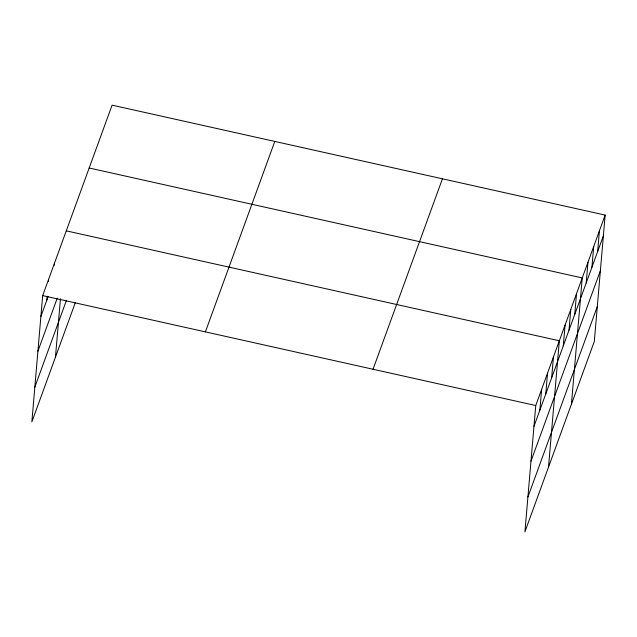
<?xml version="1.0" encoding="UTF-8"?>
<svg xmlns="http://www.w3.org/2000/svg" width="637" height="637" viewBox="0 0 637 637"><rect width="100%" height="100%" fill="white"/><g stroke="black" fill="none" stroke-linecap="round" stroke-linejoin="round"><path stroke-width="0.96" d="M605.15 215.083L535.749 405.53L524.92 531.847L594.321 341.4L605.15 215.083L112.08 105.153L42.679 295.6L31.85 421.917L75.317 302.639M46.796 300.21L47.138 296.253M48.412 281.387L48.579 279.412M54.312 265.199L54.479 263.224M55.451 357.166L60.459 298.745M539.865 410.14L541.649 389.342M545.758 393.953L547.541 373.155M551.658 377.765L553.442 356.967M548.513 467.096L559.342 340.779L66.28 230.849M563.283 345.867L565.067 325.069M569.008 330.157L570.792 309.351M574.741 314.447L576.525 293.641M571.421 404.248L582.25 277.931L89.18 168.001M586.191 283.019L587.975 262.221M591.916 267.309L593.7 246.503M597.641 251.599L599.425 230.793M40.895 316.398L48.109 296.611M37.909 351.218L57.25 298.164M34.836 387.097L66.519 300.162M205.393 331.877L274.794 141.43M373.035 369.253L442.436 178.806M533.965 426.336L603.366 235.881M530.979 461.156L600.38 270.701M527.906 497.027L597.307 306.58M42.679 295.6L535.749 405.53"/></g></svg>
